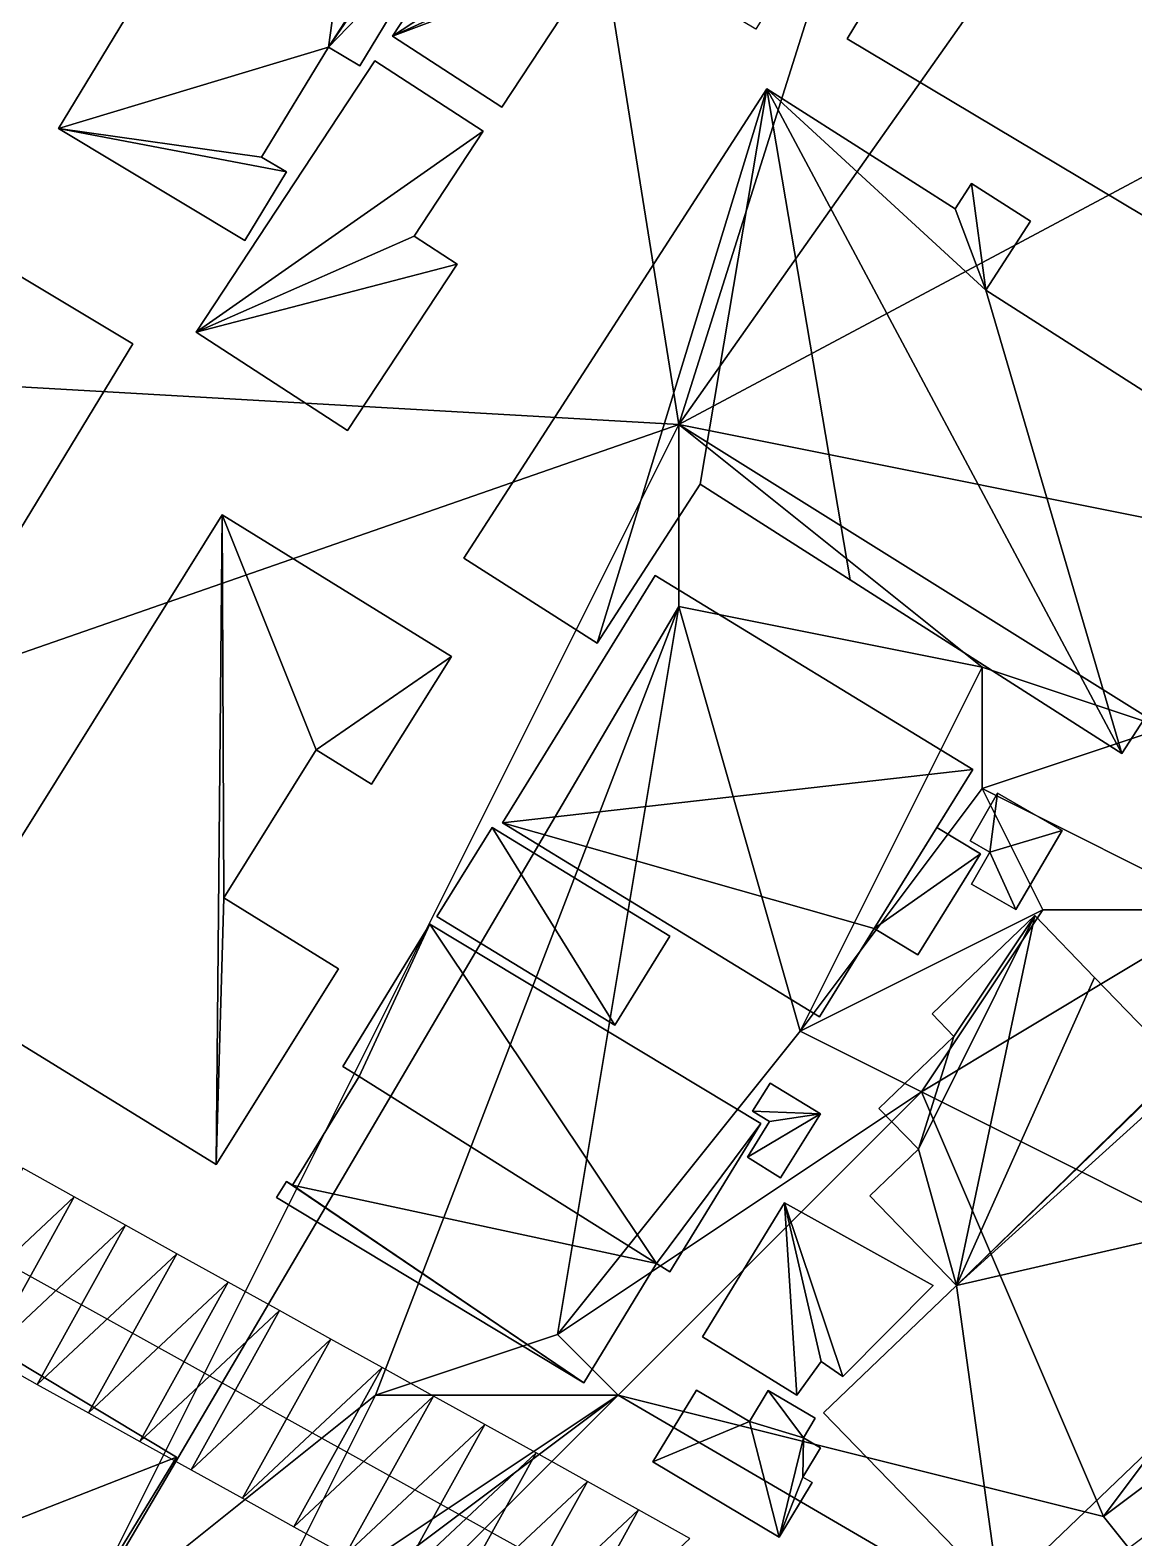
# Model space of a CAD drawing. Header units: metres. Extents: x -1103 to 901, y -902 to 905.
# Drawn here: x -1029.38 to -992.99, y 61.3 to 110.99 of the extents above; entities that cross this region are included whole.
import ezdxf

# ---------------------------------------------------------------- set-up
doc = ezdxf.new("R2010")
doc.units = ezdxf.units.M
for name, color, linetype in [('OSM_BUILDING_FOOTPRINTS', 7, 'CONTINUOUS'), ('OSM_BUILDING_ROOFS', 1, 'CONTINUOUS'), ('OSM_BUILDING_WALLS', 8, 'CONTINUOUS'), ('OSM_ROAD_AXES', 2, 'CONTINUOUS'), ('OSM_ROAD_SURFACE', 9, 'CONTINUOUS'), ('OSM_TERRAIN', 3, 'CONTINUOUS')]:
    doc.layers.add(name, color=color, linetype=linetype)

msp = doc.modelspace()

# ---------------------------------------------------------------- linework, layer by layer
at = {"layer": 'OSM_BUILDING_FOOTPRINTS'}
for points in [[(-1028.451, 107.749, 16), (-1017.387, 125.985, 16), (-1018.691, 126.771, 16), (-1012.744, 136.569, 16), (-1010.987, 135.518, 16), (-996.031, 126.561, 16), (-1005.459, 111.023, 16), (-1010.091, 113.799, 16), (-1005.493, 121.385, 16), (-1010.732, 124.515, 16), (-1011.849, 122.679, 16), (-1010.732, 122.015, 16), (-1013.275, 117.813, 16), (-1014.347, 118.454, 16), (-1016.546, 114.816, 16), (-1015.762, 114.351, 16), (-1018.514, 109.817, 16), (-1019.553, 110.436, 16), (-1021.753, 106.809, 16), (-1020.935, 106.322, 16), (-1022.305, 104.066, 16), (-1028.451, 107.749, 16)], [(-1002.442, 110.713, 16), (-994.439, 123.929, 16), (-978.444, 114.374, 16), (-986.447, 101.159, 16), (-1002.442, 110.713, 16)], [(-1012.722, 117.979, 16), (-1009.594, 115.955, 16), (-1011.097, 113.688, 16), (-1010.6, 113.367, 16), (-1013.838, 108.457, 16), (-1017.442, 110.801, 16), (-1012.722, 117.979, 16)], [(-1018.017, 109.983, 16), (-1014.446, 107.661, 16), (-1016.723, 104.199, 16), (-1015.308, 103.281, 16), (-1018.923, 97.796, 16), (-1023.908, 101.036, 16), (-1018.017, 109.983, 16)], [(-1015.087, 93.594, 16.032), (-1005.095, 109.065, 16.032), (-998.882, 105.106, 16.032), (-998.352, 105.936, 16.032), (-996.406, 104.697, 16.032), (-997.876, 102.419, 16.032), (-987.707, 95.928, 16.032), (-993.388, 87.147, 16.032), (-1002.353, 92.875, 16.032), (-1007.294, 96.027, 16.032), (-1010.688, 90.785, 16.032), (-1015.087, 93.594, 16.032)], [(-1045.75, 88.484, 16), (-1034.774, 105.902, 16), (-1025.997, 100.649, 16), (-1035.658, 84.768, 16), (-1036.498, 85.166, 16), (-1039.206, 80.942, 16), (-1045.109, 84.746, 16), (-1045.75, 88.484, 16)], [(-1032.773, 79.46, 16.001), (-1023.057, 95.02, 16.001), (-1015.496, 90.353, 16.001), (-1018.127, 86.14, 16.001), (-1019.95, 87.268, 16.001), (-1023.001, 82.391, 16.001), (-1019.221, 80.057, 16.001), (-1023.255, 73.599, 16.001), (-1032.773, 79.46, 16.001)], [(-1008.775, 93.019, 16.2), (-998.307, 86.627, 16.2), (-999.49, 84.714, 16.2), (-998.053, 83.84, 16.2), (-1000.12, 80.511, 16.2), (-1001.557, 81.385, 16.2), (-1003.359, 78.465, 16.2), (-1013.816, 84.868, 16.2), (-1008.775, 93.019, 16.2)], [(-998.351, 82.845, 16.609), (-997.743, 83.895, 16.609), (-998.396, 84.271, 16.609), (-997.489, 85.842, 16.609), (-995.356, 84.614, 16.609), (-996.881, 82.004, 16.609), (-998.351, 82.845, 16.609)], [(-1015.971, 81.772, 16.218), (-1014.147, 84.713, 16.218), (-1008.289, 81.13, 16.218), (-1010.112, 78.2, 16.218), (-1015.971, 81.772, 16.218)], [(-1021.266, 72.515, 16.135), (-1020.934, 73.046, 16.135), (-1020.735, 72.924, 16.135), (-1018.535, 76.507, 16.135), (-1019.077, 76.828, 16.135), (-1016.203, 81.528, 16.135), (-1005.293, 74.948, 16.135), (-1008.288, 70.06, 16.135), (-1008.731, 70.337, 16.135), (-1011.129, 66.4, 16.135), (-1021.266, 72.515, 16.135)], [(-1003.226, 65.416, 16.668), (-998.838, 69.618, 16.668), (-1001.7, 72.571, 16.668), (-1000.098, 74.108, 16.668), (-1001.402, 75.446, 16.668), (-998.926, 77.824, 16.668), (-999.645, 78.565, 16.668), (-996.262, 81.805, 16.668), (-994.295, 79.77, 16.668), (-991.443, 76.829, 16.668), (-988.878, 79.284, 16.668), (-988.536, 78.93, 16.668), (-983.02, 73.246, 16.668), (-997.433, 59.444, 16.668), (-1003.226, 65.416, 16.668)], [(-1004.984, 76.287, 16.562), (-1003.325, 75.269, 16.562), (-1004.641, 73.157, 16.562), (-1005.735, 73.842, 16.562), (-1005.006, 75.015, 16.562), (-1005.569, 75.358, 16.562), (-1004.984, 76.287, 16.562)], [(-1004.508, 72.338, 16.96), (-1007.216, 67.926, 16.96), (-1004.11, 66.002, 16.96), (-1003.303, 67.108, 16.96), (-1002.585, 66.61, 16.96), (-999.611, 69.618, 16.96), (-1004.508, 72.338, 16.96)], [(-1038.399, 58.547, 16.059), (-1032.275, 68.589, 16.059), (-1024.559, 63.955, 16.059), (-1037.315, 43.032, 16.059), (-1045.207, 47.776, 16.059), (-1040.908, 54.831, 16.059), (-1041.659, 55.285, 16.059), (-1039.327, 59.1, 16.059), (-1038.399, 58.547, 16.059)], [(-1007.415, 66.168, 16.88), (-1008.852, 63.801, 16.88), (-1004.685, 61.313, 16.88), (-1003.602, 63.115, 16.88), (-1003.911, 63.292, 16.88), (-1003.325, 64.265, 16.88), (-1003.889, 64.597, 16.88), (-1003.502, 65.239, 16.88), (-1005.05, 66.156, 16.88), (-1005.669, 65.128, 16.88), (-1007.415, 66.168, 16.88)]]:
    msp.add_polyline3d(points, close=True, dxfattribs=at)
at = {"layer": 'OSM_BUILDING_ROOFS'}
for points in [[(-1017.387, 125.985, 34), (-1028.451, 107.749, 34), (-1019.553, 110.436, 34)], [(-1017.387, 125.985, 34), (-1019.553, 110.436, 34), (-1014.347, 118.454, 34)], [(-994.439, 123.929, 27.6), (-1002.442, 110.713, 27.6), (-986.447, 101.159, 27.6)], [(-994.439, 123.929, 27.6), (-986.447, 101.159, 27.6), (-978.444, 114.374, 27.6)], [(-1019.553, 110.436, 34), (-1016.546, 114.816, 34), (-1014.347, 118.454, 34)], [(-1009.594, 115.955, 26), (-1012.722, 117.979, 26), (-1017.442, 110.801, 26)], [(-1017.442, 110.801, 26), (-1011.097, 113.688, 26), (-1009.594, 115.955, 26)], [(-1019.553, 110.436, 34), (-1015.762, 114.351, 34), (-1016.546, 114.816, 34)], [(-1019.553, 110.436, 34), (-1018.514, 109.817, 34), (-1015.762, 114.351, 34)], [(-1017.442, 110.801, 26), (-1010.6, 113.367, 26), (-1011.097, 113.688, 26)], [(-1017.442, 110.801, 26), (-1013.838, 108.457, 26), (-1010.6, 113.367, 26)], [(-1028.451, 107.749, 34), (-1021.753, 106.809, 34), (-1019.553, 110.436, 34)], [(-1014.446, 107.661, 26), (-1018.017, 109.983, 26), (-1023.908, 101.036, 26)], [(-1005.095, 109.065, 34.032), (-1015.087, 93.594, 34.032), (-1010.688, 90.785, 34.032)], [(-1005.095, 109.065, 34.032), (-1010.688, 90.785, 34.032), (-1007.294, 96.027, 34.032)], [(-1005.095, 109.065, 34.032), (-1007.294, 96.027, 34.032), (-1002.353, 92.875, 34.032)], [(-1005.095, 109.065, 34.032), (-1002.353, 92.875, 34.032), (-993.388, 87.147, 34.032)], [(-997.876, 102.419, 34.032), (-998.882, 105.106, 34.032), (-1005.095, 109.065, 34.032)], [(-997.876, 102.419, 34.032), (-1005.095, 109.065, 34.032), (-993.388, 87.147, 34.032)], [(-1028.451, 107.749, 34), (-1022.305, 104.066, 34), (-1020.935, 106.322, 34)], [(-1028.451, 107.749, 34), (-1020.935, 106.322, 34), (-1021.753, 106.809, 34)], [(-1023.908, 101.036, 26), (-1016.723, 104.199, 26), (-1014.446, 107.661, 26)], [(-1034.774, 105.902, 30.8), (-1035.658, 84.768, 30.8), (-1025.997, 100.649, 30.8)], [(-997.876, 102.419, 34.032), (-998.352, 105.936, 34.032), (-998.882, 105.106, 34.032)], [(-997.876, 102.419, 34.032), (-996.406, 104.697, 34.032), (-998.352, 105.936, 34.032)], [(-1023.908, 101.036, 26), (-1015.308, 103.281, 26), (-1016.723, 104.199, 26)], [(-1023.908, 101.036, 26), (-1018.923, 97.796, 26), (-1015.308, 103.281, 26)], [(-993.388, 87.147, 34.032), (-987.707, 95.928, 34.032), (-997.876, 102.419, 34.032)], [(-1023.057, 95.02, 27.601), (-1032.773, 79.46, 27.601), (-1023.255, 73.599, 27.601)], [(-1023.057, 95.02, 27.601), (-1023.255, 73.599, 27.601), (-1023.001, 82.391, 27.601)], [(-1019.95, 87.268, 27.601), (-1015.496, 90.353, 27.601), (-1023.057, 95.02, 27.601)], [(-1023.057, 95.02, 27.601), (-1023.001, 82.391, 27.601), (-1019.95, 87.268, 27.601)], [(-998.307, 86.627, 27.8), (-1008.775, 93.019, 27.8), (-1013.816, 84.868, 27.8)], [(-1019.95, 87.268, 27.601), (-1018.127, 86.14, 27.601), (-1015.496, 90.353, 27.601)], [(-1001.557, 81.385, 27.8), (-998.307, 86.627, 27.8), (-1013.816, 84.868, 27.8)], [(-1001.557, 81.385, 27.8), (-999.49, 84.714, 27.8), (-998.307, 86.627, 27.8)], [(-997.743, 83.895, 26.609), (-997.489, 85.842, 26.609), (-998.396, 84.271, 26.609)], [(-997.743, 83.895, 26.609), (-995.356, 84.614, 26.609), (-997.489, 85.842, 26.609)], [(-1014.147, 84.713, 21.418), (-1015.971, 81.772, 21.418), (-1010.112, 78.2, 21.418)], [(-1014.147, 84.713, 21.418), (-1010.112, 78.2, 21.418), (-1008.289, 81.13, 21.418)], [(-1013.816, 84.868, 27.8), (-1003.359, 78.465, 27.8), (-1001.557, 81.385, 27.8)], [(-1001.557, 81.385, 27.8), (-998.053, 83.84, 27.8), (-999.49, 84.714, 27.8)], [(-997.743, 83.895, 26.609), (-996.881, 82.004, 26.609), (-995.356, 84.614, 26.609)], [(-1001.557, 81.385, 27.8), (-1000.12, 80.511, 27.8), (-998.053, 83.84, 27.8)], [(-997.743, 83.895, 26.609), (-998.351, 82.845, 26.609), (-996.881, 82.004, 26.609)], [(-1023.255, 73.599, 27.601), (-1019.221, 80.057, 27.601), (-1023.001, 82.391, 27.601)], [(-1016.203, 81.528, 27.735), (-1019.077, 76.828, 27.735), (-1018.535, 76.507, 27.735)], [(-1008.731, 70.337, 27.735), (-1016.203, 81.528, 27.735), (-1018.535, 76.507, 27.735)], [(-1008.731, 70.337, 27.735), (-1005.293, 74.948, 27.735), (-1016.203, 81.528, 27.735)], [(-1000.098, 74.108, 28.268), (-998.838, 69.618, 28.268), (-996.262, 81.805, 28.268)], [(-1000.098, 74.108, 28.268), (-996.262, 81.805, 28.268), (-998.926, 77.824, 28.268)], [(-996.262, 81.805, 28.268), (-999.645, 78.565, 28.268), (-998.926, 77.824, 28.268)], [(-998.838, 69.618, 28.268), (-994.295, 79.77, 28.268), (-996.262, 81.805, 28.268)], [(-998.838, 69.618, 28.268), (-991.443, 76.829, 28.268), (-994.295, 79.77, 28.268)], [(-998.838, 69.618, 28.268), (-988.536, 78.93, 28.268), (-988.878, 79.284, 28.268)], [(-998.838, 69.618, 28.268), (-988.878, 79.284, 28.268), (-991.443, 76.829, 28.268)], [(-998.838, 69.618, 28.268), (-983.02, 73.246, 28.268), (-988.536, 78.93, 28.268)], [(-998.926, 77.824, 28.268), (-1001.402, 75.446, 28.268), (-1000.098, 74.108, 28.268)], [(-1008.731, 70.337, 27.735), (-1018.535, 76.507, 27.735), (-1020.735, 72.924, 27.735)], [(-1003.325, 75.269, 26.562), (-1004.984, 76.287, 26.562), (-1005.569, 75.358, 26.562)], [(-1003.325, 75.269, 26.562), (-1005.006, 75.015, 26.562), (-1005.735, 73.842, 26.562)], [(-1003.325, 75.269, 26.562), (-1005.735, 73.842, 26.562), (-1004.641, 73.157, 26.562)], [(-1003.325, 75.269, 26.562), (-1005.569, 75.358, 26.562), (-1005.006, 75.015, 26.562)], [(-1008.731, 70.337, 27.735), (-1008.288, 70.06, 27.735), (-1005.293, 74.948, 27.735)], [(-1000.098, 74.108, 28.268), (-1001.7, 72.571, 28.268), (-998.838, 69.618, 28.268)], [(-998.838, 69.618, 28.268), (-997.433, 59.444, 28.268), (-983.02, 73.246, 28.268)], [(-1020.934, 73.046, 27.735), (-1021.266, 72.515, 27.735), (-1011.129, 66.4, 27.735)], [(-1020.735, 72.924, 27.735), (-1020.934, 73.046, 27.735), (-1011.129, 66.4, 27.735)], [(-1020.735, 72.924, 27.735), (-1011.129, 66.4, 27.735), (-1008.731, 70.337, 27.735)], [(-1004.508, 72.338, 26.96), (-1007.216, 67.926, 26.96), (-1004.11, 66.002, 26.96)], [(-1002.585, 66.61, 26.96), (-999.611, 69.618, 26.96), (-1004.508, 72.338, 26.96)], [(-1004.508, 72.338, 26.96), (-1004.11, 66.002, 26.96), (-1003.303, 67.108, 26.96)], [(-1004.508, 72.338, 26.96), (-1003.303, 67.108, 26.96), (-1002.585, 66.61, 26.96)], [(-998.838, 69.618, 28.268), (-1003.226, 65.416, 28.268), (-997.433, 59.444, 28.268)], [(-1038.399, 58.547, 30.859), (-1024.559, 63.955, 30.859), (-1032.275, 68.589, 30.859)], [(-1005.669, 65.128, 26.88), (-1007.415, 66.168, 26.88), (-1008.852, 63.801, 26.88)], [(-1003.889, 64.597, 26.88), (-1005.05, 66.156, 26.88), (-1005.669, 65.128, 26.88)], [(-1003.889, 64.597, 26.88), (-1003.502, 65.239, 26.88), (-1005.05, 66.156, 26.88)], [(-1005.669, 65.128, 26.88), (-1008.852, 63.801, 26.88), (-1004.685, 61.313, 26.88)], [(-1003.889, 64.597, 26.88), (-1005.669, 65.128, 26.88), (-1004.685, 61.313, 26.88)], [(-1003.889, 64.597, 26.88), (-1004.685, 61.313, 26.88), (-1003.911, 63.292, 26.88)], [(-1003.911, 63.292, 26.88), (-1003.325, 64.265, 26.88), (-1003.889, 64.597, 26.88)], [(-1038.399, 58.547, 30.859), (-1037.315, 43.032, 30.859), (-1024.559, 63.955, 30.859)], [(-1004.685, 61.313, 26.88), (-1003.602, 63.115, 26.88), (-1003.911, 63.292, 26.88)]]:
    msp.add_3dface(points, dxfattribs=at)
at = {"layer": 'OSM_BUILDING_WALLS'}
for points in [[(-1017.387, 125.985, 16), (-1028.451, 107.749, 16), (-1028.451, 107.749, 34)], [(-1017.387, 125.985, 16), (-1028.451, 107.749, 34), (-1017.387, 125.985, 34)], [(-994.439, 123.929, 16), (-1002.442, 110.713, 16), (-1002.442, 110.713, 27.6)], [(-994.439, 123.929, 16), (-1002.442, 110.713, 27.6), (-994.439, 123.929, 27.6)], [(-1012.722, 117.979, 16), (-1017.442, 110.801, 16), (-1017.442, 110.801, 26)], [(-1012.722, 117.979, 16), (-1017.442, 110.801, 26), (-1012.722, 117.979, 26)], [(-1018.514, 109.817, 16), (-1015.762, 114.351, 16), (-1015.762, 114.351, 34)], [(-1018.514, 109.817, 16), (-1015.762, 114.351, 34), (-1018.514, 109.817, 34)], [(-1013.838, 108.457, 16), (-1010.6, 113.367, 16), (-1010.6, 113.367, 26)], [(-1013.838, 108.457, 16), (-1010.6, 113.367, 26), (-1013.838, 108.457, 26)], [(-1021.753, 106.809, 16), (-1019.553, 110.436, 16), (-1019.553, 110.436, 34)], [(-1021.753, 106.809, 16), (-1019.553, 110.436, 34), (-1021.753, 106.809, 34)], [(-1019.553, 110.436, 16), (-1018.514, 109.817, 16), (-1018.514, 109.817, 34)], [(-1019.553, 110.436, 16), (-1018.514, 109.817, 34), (-1019.553, 110.436, 34)], [(-1017.442, 110.801, 16), (-1013.838, 108.457, 16), (-1013.838, 108.457, 26)], [(-1017.442, 110.801, 16), (-1013.838, 108.457, 26), (-1017.442, 110.801, 26)], [(-1002.442, 110.713, 16), (-986.447, 101.159, 16), (-986.447, 101.159, 27.6)], [(-1002.442, 110.713, 16), (-986.447, 101.159, 27.6), (-1002.442, 110.713, 27.6)], [(-1018.017, 109.983, 16), (-1023.908, 101.036, 16), (-1023.908, 101.036, 26)], [(-1018.017, 109.983, 16), (-1023.908, 101.036, 26), (-1018.017, 109.983, 26)], [(-1014.446, 107.661, 16), (-1018.017, 109.983, 16), (-1018.017, 109.983, 26)], [(-1014.446, 107.661, 16), (-1018.017, 109.983, 26), (-1014.446, 107.661, 26)], [(-1005.095, 109.065, 16.032), (-1015.087, 93.594, 16.032), (-1015.087, 93.594, 34.032)], [(-1005.095, 109.065, 16.032), (-1015.087, 93.594, 34.032), (-1005.095, 109.065, 34.032)], [(-998.882, 105.106, 16.032), (-1005.095, 109.065, 16.032), (-1005.095, 109.065, 34.032)], [(-998.882, 105.106, 16.032), (-1005.095, 109.065, 34.032), (-998.882, 105.106, 34.032)], [(-1028.451, 107.749, 16), (-1022.305, 104.066, 16), (-1022.305, 104.066, 34)], [(-1028.451, 107.749, 16), (-1022.305, 104.066, 34), (-1028.451, 107.749, 34)], [(-1016.723, 104.199, 16), (-1014.446, 107.661, 16), (-1014.446, 107.661, 26)], [(-1016.723, 104.199, 16), (-1014.446, 107.661, 26), (-1016.723, 104.199, 26)], [(-1020.935, 106.322, 16), (-1021.753, 106.809, 16), (-1021.753, 106.809, 34)], [(-1020.935, 106.322, 16), (-1021.753, 106.809, 34), (-1020.935, 106.322, 34)], [(-1025.997, 100.649, 16), (-1034.774, 105.902, 16), (-1034.774, 105.902, 30.8)], [(-1025.997, 100.649, 16), (-1034.774, 105.902, 30.8), (-1025.997, 100.649, 30.8)], [(-1022.305, 104.066, 16), (-1020.935, 106.322, 16), (-1020.935, 106.322, 34)], [(-1022.305, 104.066, 16), (-1020.935, 106.322, 34), (-1022.305, 104.066, 34)], [(-998.352, 105.936, 16.032), (-998.882, 105.106, 16.032), (-998.882, 105.106, 34.032)], [(-998.352, 105.936, 16.032), (-998.882, 105.106, 34.032), (-998.352, 105.936, 34.032)], [(-996.406, 104.697, 16.032), (-998.352, 105.936, 16.032), (-998.352, 105.936, 34.032)], [(-996.406, 104.697, 16.032), (-998.352, 105.936, 34.032), (-996.406, 104.697, 34.032)], [(-997.876, 102.419, 16.032), (-996.406, 104.697, 16.032), (-996.406, 104.697, 34.032)], [(-997.876, 102.419, 16.032), (-996.406, 104.697, 34.032), (-997.876, 102.419, 34.032)], [(-1015.308, 103.281, 16), (-1016.723, 104.199, 16), (-1016.723, 104.199, 26)], [(-1015.308, 103.281, 16), (-1016.723, 104.199, 26), (-1015.308, 103.281, 26)], [(-1018.923, 97.796, 16), (-1015.308, 103.281, 16), (-1015.308, 103.281, 26)], [(-1018.923, 97.796, 16), (-1015.308, 103.281, 26), (-1018.923, 97.796, 26)], [(-987.707, 95.928, 16.032), (-997.876, 102.419, 16.032), (-997.876, 102.419, 34.032)], [(-987.707, 95.928, 16.032), (-997.876, 102.419, 34.032), (-987.707, 95.928, 34.032)], [(-1023.908, 101.036, 16), (-1018.923, 97.796, 16), (-1018.923, 97.796, 26)], [(-1023.908, 101.036, 16), (-1018.923, 97.796, 26), (-1023.908, 101.036, 26)], [(-1035.658, 84.768, 16), (-1025.997, 100.649, 16), (-1025.997, 100.649, 30.8)], [(-1035.658, 84.768, 16), (-1025.997, 100.649, 30.8), (-1035.658, 84.768, 30.8)], [(-1010.688, 90.785, 16.032), (-1007.294, 96.027, 16.032), (-1007.294, 96.027, 34.032)], [(-1010.688, 90.785, 16.032), (-1007.294, 96.027, 34.032), (-1010.688, 90.785, 34.032)], [(-1007.294, 96.027, 16.032), (-1002.353, 92.875, 16.032), (-1002.353, 92.875, 34.032)], [(-1007.294, 96.027, 16.032), (-1002.353, 92.875, 34.032), (-1007.294, 96.027, 34.032)], [(-993.388, 87.147, 16.032), (-987.707, 95.928, 16.032), (-987.707, 95.928, 34.032)], [(-993.388, 87.147, 16.032), (-987.707, 95.928, 34.032), (-993.388, 87.147, 34.032)], [(-1023.057, 95.02, 16.001), (-1032.773, 79.46, 16.001), (-1032.773, 79.46, 27.601)], [(-1023.057, 95.02, 16.001), (-1032.773, 79.46, 27.601), (-1023.057, 95.02, 27.601)], [(-1015.496, 90.353, 16.001), (-1023.057, 95.02, 16.001), (-1023.057, 95.02, 27.601)], [(-1015.496, 90.353, 16.001), (-1023.057, 95.02, 27.601), (-1015.496, 90.353, 27.601)], [(-1015.087, 93.594, 16.032), (-1010.688, 90.785, 16.032), (-1010.688, 90.785, 34.032)], [(-1015.087, 93.594, 16.032), (-1010.688, 90.785, 34.032), (-1015.087, 93.594, 34.032)], [(-1008.775, 93.019, 16.2), (-1013.816, 84.868, 16.2), (-1013.816, 84.868, 27.8)], [(-1008.775, 93.019, 16.2), (-1013.816, 84.868, 27.8), (-1008.775, 93.019, 27.8)], [(-998.307, 86.627, 16.2), (-1008.775, 93.019, 16.2), (-1008.775, 93.019, 27.8)], [(-998.307, 86.627, 16.2), (-1008.775, 93.019, 27.8), (-998.307, 86.627, 27.8)], [(-1002.353, 92.875, 16.032), (-993.388, 87.147, 16.032), (-993.388, 87.147, 34.032)], [(-1002.353, 92.875, 16.032), (-993.388, 87.147, 34.032), (-1002.353, 92.875, 34.032)], [(-1018.127, 86.14, 16.001), (-1015.496, 90.353, 16.001), (-1015.496, 90.353, 27.601)], [(-1018.127, 86.14, 16.001), (-1015.496, 90.353, 27.601), (-1018.127, 86.14, 27.601)], [(-1023.001, 82.391, 16.001), (-1019.95, 87.268, 16.001), (-1019.95, 87.268, 27.601)], [(-1023.001, 82.391, 16.001), (-1019.95, 87.268, 27.601), (-1023.001, 82.391, 27.601)], [(-1019.95, 87.268, 16.001), (-1018.127, 86.14, 16.001), (-1018.127, 86.14, 27.601)], [(-1019.95, 87.268, 16.001), (-1018.127, 86.14, 27.601), (-1019.95, 87.268, 27.601)], [(-999.49, 84.714, 16.2), (-998.307, 86.627, 16.2), (-998.307, 86.627, 27.8)], [(-999.49, 84.714, 16.2), (-998.307, 86.627, 27.8), (-999.49, 84.714, 27.8)], [(-997.489, 85.842, 16.609), (-998.396, 84.271, 16.609), (-998.396, 84.271, 26.609)], [(-997.489, 85.842, 16.609), (-998.396, 84.271, 26.609), (-997.489, 85.842, 26.609)], [(-995.356, 84.614, 16.609), (-997.489, 85.842, 16.609), (-997.489, 85.842, 26.609)], [(-995.356, 84.614, 16.609), (-997.489, 85.842, 26.609), (-995.356, 84.614, 26.609)], [(-1014.147, 84.713, 16.218), (-1015.971, 81.772, 16.218), (-1015.971, 81.772, 21.418)], [(-1014.147, 84.713, 16.218), (-1015.971, 81.772, 21.418), (-1014.147, 84.713, 21.418)], [(-1008.289, 81.13, 16.218), (-1014.147, 84.713, 16.218), (-1014.147, 84.713, 21.418)], [(-1008.289, 81.13, 16.218), (-1014.147, 84.713, 21.418), (-1008.289, 81.13, 21.418)], [(-1013.816, 84.868, 16.2), (-1003.359, 78.465, 16.2), (-1003.359, 78.465, 27.8)], [(-1013.816, 84.868, 16.2), (-1003.359, 78.465, 27.8), (-1013.816, 84.868, 27.8)], [(-998.053, 83.84, 16.2), (-999.49, 84.714, 16.2), (-999.49, 84.714, 27.8)], [(-998.053, 83.84, 16.2), (-999.49, 84.714, 27.8), (-998.053, 83.84, 27.8)], [(-996.881, 82.004, 16.609), (-995.356, 84.614, 16.609), (-995.356, 84.614, 26.609)], [(-996.881, 82.004, 16.609), (-995.356, 84.614, 26.609), (-996.881, 82.004, 26.609)], [(-998.396, 84.271, 16.609), (-997.743, 83.895, 16.609), (-997.743, 83.895, 26.609)], [(-998.396, 84.271, 16.609), (-997.743, 83.895, 26.609), (-998.396, 84.271, 26.609)], [(-1000.12, 80.511, 16.2), (-998.053, 83.84, 16.2), (-998.053, 83.84, 27.8)], [(-1000.12, 80.511, 16.2), (-998.053, 83.84, 27.8), (-1000.12, 80.511, 27.8)], [(-997.743, 83.895, 16.609), (-998.351, 82.845, 16.609), (-998.351, 82.845, 26.609)], [(-997.743, 83.895, 16.609), (-998.351, 82.845, 26.609), (-997.743, 83.895, 26.609)], [(-998.351, 82.845, 16.609), (-996.881, 82.004, 16.609), (-996.881, 82.004, 26.609)], [(-998.351, 82.845, 16.609), (-996.881, 82.004, 26.609), (-998.351, 82.845, 26.609)], [(-1019.221, 80.057, 16.001), (-1023.001, 82.391, 16.001), (-1023.001, 82.391, 27.601)], [(-1019.221, 80.057, 16.001), (-1023.001, 82.391, 27.601), (-1019.221, 80.057, 27.601)], [(-1016.203, 81.528, 16.135), (-1019.077, 76.828, 16.135), (-1019.077, 76.828, 27.735)], [(-1016.203, 81.528, 16.135), (-1019.077, 76.828, 27.735), (-1016.203, 81.528, 27.735)], [(-1005.293, 74.948, 16.135), (-1016.203, 81.528, 16.135), (-1016.203, 81.528, 27.735)], [(-1005.293, 74.948, 16.135), (-1016.203, 81.528, 27.735), (-1005.293, 74.948, 27.735)], [(-1015.971, 81.772, 16.218), (-1010.112, 78.2, 16.218), (-1010.112, 78.2, 21.418)], [(-1015.971, 81.772, 16.218), (-1010.112, 78.2, 21.418), (-1015.971, 81.772, 21.418)], [(-996.262, 81.805, 16.668), (-999.645, 78.565, 16.668), (-999.645, 78.565, 28.268)], [(-996.262, 81.805, 16.668), (-999.645, 78.565, 28.268), (-996.262, 81.805, 28.268)], [(-994.295, 79.77, 16.668), (-996.262, 81.805, 16.668), (-996.262, 81.805, 28.268)], [(-994.295, 79.77, 16.668), (-996.262, 81.805, 28.268), (-994.295, 79.77, 28.268)], [(-1010.112, 78.2, 16.218), (-1008.289, 81.13, 16.218), (-1008.289, 81.13, 21.418)], [(-1010.112, 78.2, 16.218), (-1008.289, 81.13, 21.418), (-1010.112, 78.2, 21.418)], [(-1003.359, 78.465, 16.2), (-1001.557, 81.385, 16.2), (-1001.557, 81.385, 27.8)], [(-1003.359, 78.465, 16.2), (-1001.557, 81.385, 27.8), (-1003.359, 78.465, 27.8)], [(-1001.557, 81.385, 16.2), (-1000.12, 80.511, 16.2), (-1000.12, 80.511, 27.8)], [(-1001.557, 81.385, 16.2), (-1000.12, 80.511, 27.8), (-1001.557, 81.385, 27.8)], [(-1023.255, 73.599, 16.001), (-1019.221, 80.057, 16.001), (-1019.221, 80.057, 27.601)], [(-1023.255, 73.599, 16.001), (-1019.221, 80.057, 27.601), (-1023.255, 73.599, 27.601)], [(-991.443, 76.829, 16.668), (-994.295, 79.77, 16.668), (-994.295, 79.77, 28.268)], [(-991.443, 76.829, 16.668), (-994.295, 79.77, 28.268), (-991.443, 76.829, 28.268)], [(-1032.773, 79.46, 16.001), (-1023.255, 73.599, 16.001), (-1023.255, 73.599, 27.601)], [(-1032.773, 79.46, 16.001), (-1023.255, 73.599, 27.601), (-1032.773, 79.46, 27.601)], [(-999.645, 78.565, 16.668), (-998.926, 77.824, 16.668), (-998.926, 77.824, 28.268)], [(-999.645, 78.565, 16.668), (-998.926, 77.824, 28.268), (-999.645, 78.565, 28.268)], [(-998.926, 77.824, 16.668), (-1001.402, 75.446, 16.668), (-1001.402, 75.446, 28.268)], [(-998.926, 77.824, 16.668), (-1001.402, 75.446, 28.268), (-998.926, 77.824, 28.268)], [(-1019.077, 76.828, 16.135), (-1018.535, 76.507, 16.135), (-1018.535, 76.507, 27.735)], [(-1019.077, 76.828, 16.135), (-1018.535, 76.507, 27.735), (-1019.077, 76.828, 27.735)], [(-1018.535, 76.507, 16.135), (-1020.735, 72.924, 16.135), (-1020.735, 72.924, 27.735)], [(-1018.535, 76.507, 16.135), (-1020.735, 72.924, 27.735), (-1018.535, 76.507, 27.735)], [(-1004.984, 76.287, 16.562), (-1005.569, 75.358, 16.562), (-1005.569, 75.358, 26.562)], [(-1004.984, 76.287, 16.562), (-1005.569, 75.358, 26.562), (-1004.984, 76.287, 26.562)], [(-1003.325, 75.269, 16.562), (-1004.984, 76.287, 16.562), (-1004.984, 76.287, 26.562)], [(-1003.325, 75.269, 16.562), (-1004.984, 76.287, 26.562), (-1003.325, 75.269, 26.562)], [(-1005.569, 75.358, 16.562), (-1005.006, 75.015, 16.562), (-1005.006, 75.015, 26.562)], [(-1005.569, 75.358, 16.562), (-1005.006, 75.015, 26.562), (-1005.569, 75.358, 26.562)], [(-1004.641, 73.157, 16.562), (-1003.325, 75.269, 16.562), (-1003.325, 75.269, 26.562)], [(-1004.641, 73.157, 16.562), (-1003.325, 75.269, 26.562), (-1004.641, 73.157, 26.562)], [(-1001.402, 75.446, 16.668), (-1000.098, 74.108, 16.668), (-1000.098, 74.108, 28.268)], [(-1001.402, 75.446, 16.668), (-1000.098, 74.108, 28.268), (-1001.402, 75.446, 28.268)], [(-1008.288, 70.06, 16.135), (-1005.293, 74.948, 16.135), (-1005.293, 74.948, 27.735)], [(-1008.288, 70.06, 16.135), (-1005.293, 74.948, 27.735), (-1008.288, 70.06, 27.735)], [(-1005.006, 75.015, 16.562), (-1005.735, 73.842, 16.562), (-1005.735, 73.842, 26.562)], [(-1005.006, 75.015, 16.562), (-1005.735, 73.842, 26.562), (-1005.006, 75.015, 26.562)], [(-1000.098, 74.108, 16.668), (-1001.7, 72.571, 16.668), (-1001.7, 72.571, 28.268)], [(-1000.098, 74.108, 16.668), (-1001.7, 72.571, 28.268), (-1000.098, 74.108, 28.268)], [(-1005.735, 73.842, 16.562), (-1004.641, 73.157, 16.562), (-1004.641, 73.157, 26.562)], [(-1005.735, 73.842, 16.562), (-1004.641, 73.157, 26.562), (-1005.735, 73.842, 26.562)], [(-997.433, 59.444, 16.668), (-983.02, 73.246, 16.668), (-983.02, 73.246, 28.268)], [(-997.433, 59.444, 16.668), (-983.02, 73.246, 28.268), (-997.433, 59.444, 28.268)], [(-1020.934, 73.046, 16.135), (-1021.266, 72.515, 16.135), (-1021.266, 72.515, 27.735)], [(-1020.934, 73.046, 16.135), (-1021.266, 72.515, 27.735), (-1020.934, 73.046, 27.735)], [(-1020.735, 72.924, 16.135), (-1020.934, 73.046, 16.135), (-1020.934, 73.046, 27.735)], [(-1020.735, 72.924, 16.135), (-1020.934, 73.046, 27.735), (-1020.735, 72.924, 27.735)], [(-1001.7, 72.571, 16.668), (-998.838, 69.618, 16.668), (-998.838, 69.618, 28.268)], [(-1001.7, 72.571, 16.668), (-998.838, 69.618, 28.268), (-1001.7, 72.571, 28.268)], [(-1021.266, 72.515, 16.135), (-1011.129, 66.4, 16.135), (-1011.129, 66.4, 27.735)], [(-1021.266, 72.515, 16.135), (-1011.129, 66.4, 27.735), (-1021.266, 72.515, 27.735)], [(-1004.508, 72.338, 16.96), (-1007.216, 67.926, 16.96), (-1007.216, 67.926, 26.96)], [(-1004.508, 72.338, 16.96), (-1007.216, 67.926, 26.96), (-1004.508, 72.338, 26.96)], [(-999.611, 69.618, 16.96), (-1004.508, 72.338, 16.96), (-1004.508, 72.338, 26.96)], [(-999.611, 69.618, 16.96), (-1004.508, 72.338, 26.96), (-999.611, 69.618, 26.96)], [(-1011.129, 66.4, 16.135), (-1008.731, 70.337, 16.135), (-1008.731, 70.337, 27.735)], [(-1011.129, 66.4, 16.135), (-1008.731, 70.337, 27.735), (-1011.129, 66.4, 27.735)], [(-1008.731, 70.337, 16.135), (-1008.288, 70.06, 16.135), (-1008.288, 70.06, 27.735)], [(-1008.731, 70.337, 16.135), (-1008.288, 70.06, 27.735), (-1008.731, 70.337, 27.735)], [(-998.838, 69.618, 16.668), (-1003.226, 65.416, 16.668), (-1003.226, 65.416, 28.268)], [(-998.838, 69.618, 16.668), (-1003.226, 65.416, 28.268), (-998.838, 69.618, 28.268)], [(-1002.585, 66.61, 16.96), (-999.611, 69.618, 16.96), (-999.611, 69.618, 26.96)], [(-1002.585, 66.61, 16.96), (-999.611, 69.618, 26.96), (-1002.585, 66.61, 26.96)], [(-1024.559, 63.955, 16.059), (-1032.275, 68.589, 16.059), (-1032.275, 68.589, 30.859)], [(-1024.559, 63.955, 16.059), (-1032.275, 68.589, 30.859), (-1024.559, 63.955, 30.859)], [(-1007.216, 67.926, 16.96), (-1004.11, 66.002, 16.96), (-1004.11, 66.002, 26.96)], [(-1007.216, 67.926, 16.96), (-1004.11, 66.002, 26.96), (-1007.216, 67.926, 26.96)], [(-1004.11, 66.002, 16.96), (-1003.303, 67.108, 16.96), (-1003.303, 67.108, 26.96)], [(-1004.11, 66.002, 16.96), (-1003.303, 67.108, 26.96), (-1004.11, 66.002, 26.96)], [(-1003.303, 67.108, 16.96), (-1002.585, 66.61, 16.96), (-1002.585, 66.61, 26.96)], [(-1003.303, 67.108, 16.96), (-1002.585, 66.61, 26.96), (-1003.303, 67.108, 26.96)], [(-1007.415, 66.168, 16.88), (-1008.852, 63.801, 16.88), (-1008.852, 63.801, 26.88)], [(-1007.415, 66.168, 16.88), (-1008.852, 63.801, 26.88), (-1007.415, 66.168, 26.88)], [(-1005.669, 65.128, 16.88), (-1007.415, 66.168, 16.88), (-1007.415, 66.168, 26.88)], [(-1005.669, 65.128, 16.88), (-1007.415, 66.168, 26.88), (-1005.669, 65.128, 26.88)], [(-1005.05, 66.156, 16.88), (-1005.669, 65.128, 16.88), (-1005.669, 65.128, 26.88)], [(-1005.05, 66.156, 16.88), (-1005.669, 65.128, 26.88), (-1005.05, 66.156, 26.88)], [(-1003.502, 65.239, 16.88), (-1005.05, 66.156, 16.88), (-1005.05, 66.156, 26.88)], [(-1003.502, 65.239, 16.88), (-1005.05, 66.156, 26.88), (-1003.502, 65.239, 26.88)], [(-1003.889, 64.597, 16.88), (-1003.502, 65.239, 16.88), (-1003.502, 65.239, 26.88)], [(-1003.889, 64.597, 16.88), (-1003.502, 65.239, 26.88), (-1003.889, 64.597, 26.88)], [(-1003.226, 65.416, 16.668), (-997.433, 59.444, 16.668), (-997.433, 59.444, 28.268)], [(-1003.226, 65.416, 16.668), (-997.433, 59.444, 28.268), (-1003.226, 65.416, 28.268)], [(-1003.911, 63.292, 16.88), (-1003.325, 64.265, 16.88), (-1003.325, 64.265, 26.88)], [(-1003.911, 63.292, 16.88), (-1003.325, 64.265, 26.88), (-1003.911, 63.292, 26.88)], [(-1003.325, 64.265, 16.88), (-1003.889, 64.597, 16.88), (-1003.889, 64.597, 26.88)], [(-1003.325, 64.265, 16.88), (-1003.889, 64.597, 26.88), (-1003.325, 64.265, 26.88)], [(-1037.315, 43.032, 16.059), (-1024.559, 63.955, 16.059), (-1024.559, 63.955, 30.859)], [(-1037.315, 43.032, 16.059), (-1024.559, 63.955, 30.859), (-1037.315, 43.032, 30.859)], [(-1008.852, 63.801, 16.88), (-1004.685, 61.313, 16.88), (-1004.685, 61.313, 26.88)], [(-1008.852, 63.801, 16.88), (-1004.685, 61.313, 26.88), (-1008.852, 63.801, 26.88)], [(-1003.602, 63.115, 16.88), (-1003.911, 63.292, 16.88), (-1003.911, 63.292, 26.88)], [(-1003.602, 63.115, 16.88), (-1003.911, 63.292, 26.88), (-1003.602, 63.115, 26.88)], [(-1004.685, 61.313, 16.88), (-1003.602, 63.115, 16.88), (-1003.602, 63.115, 26.88)], [(-1004.685, 61.313, 16.88), (-1003.602, 63.115, 26.88), (-1004.685, 61.313, 26.88)]]:
    msp.add_3dface(points, dxfattribs=at)
at = {"layer": 'OSM_ROAD_AXES'}
msp.add_polyline3d([(-1052.493, 82.733, 18.002), (-1051.376, 82.114, 18.007), (-1004.01, 55.838, 18.897), (-1000.716, 54.622, 18.937), (-997.699, 53.759, 18.971), (-992.592, 52.3, 19.028), (-989.331, 50.829, 19.071)], dxfattribs=at)
at = {"layer": 'OSM_ROAD_SURFACE'}
for points in [[(-1032.532, 68.23, 18.18), (-1027.93, 72.538, 18.172), (-1029.621, 73.476, 18.162)], [(-1032.532, 68.23, 18.18), (-1030.84, 67.291, 18.19), (-1027.93, 72.538, 18.172)], [(-1030.84, 67.291, 18.19), (-1026.238, 71.599, 18.181), (-1027.93, 72.538, 18.172)], [(-1030.84, 67.291, 18.19), (-1029.149, 66.353, 18.2), (-1026.238, 71.599, 18.181)], [(-1029.149, 66.353, 18.2), (-1024.546, 70.661, 18.191), (-1026.238, 71.599, 18.181)], [(-1029.149, 66.353, 18.2), (-1027.457, 65.414, 18.209), (-1024.546, 70.661, 18.191)], [(-1027.457, 65.414, 18.209), (-1022.855, 69.723, 18.2), (-1024.546, 70.661, 18.191)], [(-1027.457, 65.414, 18.209), (-1025.765, 64.476, 18.219), (-1022.855, 69.723, 18.2)], [(-1025.765, 64.476, 18.219), (-1021.163, 68.784, 18.284), (-1022.855, 69.723, 18.2)], [(-1025.765, 64.476, 18.219), (-1024.074, 63.537, 18.287), (-1021.163, 68.784, 18.284)], [(-1024.074, 63.537, 18.287), (-1019.471, 67.846, 18.399), (-1021.163, 68.784, 18.284)], [(-1024.074, 63.537, 18.287), (-1022.382, 62.599, 18.402), (-1019.471, 67.846, 18.399)], [(-1022.382, 62.599, 18.402), (-1017.78, 66.907, 18.514), (-1019.471, 67.846, 18.399)], [(-1022.382, 62.599, 18.402), (-1020.69, 61.661, 18.676), (-1017.78, 66.907, 18.514)], [(-1020.69, 61.661, 18.676), (-1016.088, 65.969, 18.591), (-1017.78, 66.907, 18.514)], [(-1020.69, 61.661, 18.676), (-1018.999, 60.722, 18.829), (-1016.088, 65.969, 18.591)], [(-1018.999, 60.722, 18.829), (-1014.397, 65.031, 18.703), (-1016.088, 65.969, 18.591)], [(-1018.999, 60.722, 18.829), (-1017.307, 59.784, 18.824), (-1014.397, 65.031, 18.703)], [(-1017.307, 59.784, 18.824), (-1012.705, 64.092, 18.805), (-1014.397, 65.031, 18.703)], [(-1017.307, 59.784, 18.824), (-1015.615, 58.845, 18.82), (-1012.705, 64.092, 18.805)], [(-1015.615, 58.845, 18.82), (-1011.013, 63.154, 18.805), (-1012.705, 64.092, 18.805)], [(-1015.615, 58.845, 18.82), (-1013.924, 57.907, 18.844), (-1011.013, 63.154, 18.805)], [(-1013.924, 57.907, 18.844), (-1009.322, 62.215, 18.83), (-1011.013, 63.154, 18.805)], [(-1013.924, 57.907, 18.844), (-1012.232, 56.969, 18.869), (-1009.322, 62.215, 18.83)], [(-1012.232, 56.969, 18.869), (-1007.63, 61.277, 18.854), (-1009.322, 62.215, 18.83)], [(-990.264, 55.623, 19.124), (-992.6, 61.374, 19.281), (-993.885, 60.407, 19.195)]]:
    msp.add_3dface(points, dxfattribs=at)
at = {"layer": 'OSM_TERRAIN'}
for points in [[(-1078, 102, 18.061), (-1008, 98, 18.049), (-1016, 148, 18.022)], [(-1078, 102, 18.061), (-1016, 148, 18.022), (-1076, 144, 18.015)], [(-1016, 148, 18.022), (-1008, 98, 18.049), (-996, 136, 18.123)], [(-1008, 98, 18.049), (-984, 132, 18.22), (-996, 136, 18.123)], [(-1008, 98, 18.049), (-978, 114, 18.011), (-984, 132, 18.22)], [(-988, 94, 18.167), (-978, 114, 18.011), (-1008, 98, 18.049)], [(-1054, 82, 18), (-1008, 98, 18.049), (-1078, 102, 18.061)], [(-1028, 58, 18.195), (-1008, 98, 18.049), (-1054, 82, 18)], [(-1028, 58, 18.195), (-1008, 92, 18.238), (-1008, 98, 18.049)], [(-998, 90, 18.098), (-1008, 98, 18.049), (-1008, 92, 18.238)], [(-998, 90, 18.098), (-992, 88, 18.169), (-1008, 98, 18.049)], [(-1008, 98, 18.049), (-992, 88, 18.169), (-988, 94, 18.167)], [(-1018, 66, 18.479), (-1008, 92, 18.238), (-1028, 58, 18.195)], [(-1018, 66, 18.479), (-1012, 68, 18.308), (-1008, 92, 18.238)], [(-1008, 92, 18.238), (-1012, 68, 18.308), (-1004, 78, 18.32)], [(-1004, 78, 18.32), (-998, 90, 18.098), (-1008, 92, 18.238)], [(-1004, 78, 18.32), (-998, 86, 18.611), (-998, 90, 18.098)], [(-998, 86, 18.611), (-992, 88, 18.169), (-998, 90, 18.098)], [(-990, 82, 19.127), (-992, 88, 18.169), (-998, 86, 18.611)], [(-1004, 78, 18.32), (-996, 82, 18.695), (-998, 86, 18.611)], [(-996, 82, 18.695), (-990, 82, 19.127), (-998, 86, 18.611)], [(-1068, 66, 18.177), (-1028, 58, 18.195), (-1054, 82, 18)], [(-1000, 76, 19.082), (-996, 82, 18.695), (-1004, 78, 18.32)], [(-1000, 76, 19.082), (-990, 82, 19.127), (-996, 82, 18.695)], [(-1000, 76, 19.082), (-988, 70, 19.141), (-990, 82, 19.127)], [(-1012, 68, 18.308), (-1000, 76, 19.082), (-1004, 78, 18.32)], [(-1010, 66, 18.73), (-1000, 76, 19.082), (-1012, 68, 18.308)], [(-1010, 66, 18.73), (-994, 62, 19.214), (-1000, 76, 19.082)], [(-994, 62, 19.214), (-988, 70, 19.141), (-1000, 76, 19.082)], [(-994, 62, 19.214), (-986, 68, 19.655), (-988, 70, 19.141)], [(-1010, 66, 18.73), (-1012, 68, 18.308), (-1018, 66, 18.479)], [(-986, 52, 19.084), (-986, 68, 19.655), (-994, 62, 19.214)], [(-1048, 42, 18.106), (-1028, 58, 18.195), (-1068, 66, 18.177)], [(-1038, 38, 18.839), (-986, 52, 19.084), (-1010, 66, 18.73)], [(-1038, 38, 18.839), (-1010, 66, 18.73), (-1026, 54, 18.848)], [(-1022, 58, 18.856), (-1018, 66, 18.479), (-1028, 58, 18.195)], [(-1026, 54, 18.848), (-1010, 66, 18.73), (-1022, 58, 18.856)], [(-1022, 58, 18.856), (-1010, 66, 18.73), (-1018, 66, 18.479)], [(-1010, 66, 18.73), (-986, 52, 19.084), (-994, 62, 19.214)]]:
    msp.add_3dface(points, dxfattribs=at)

doc.saveas('drawing.dxf')
